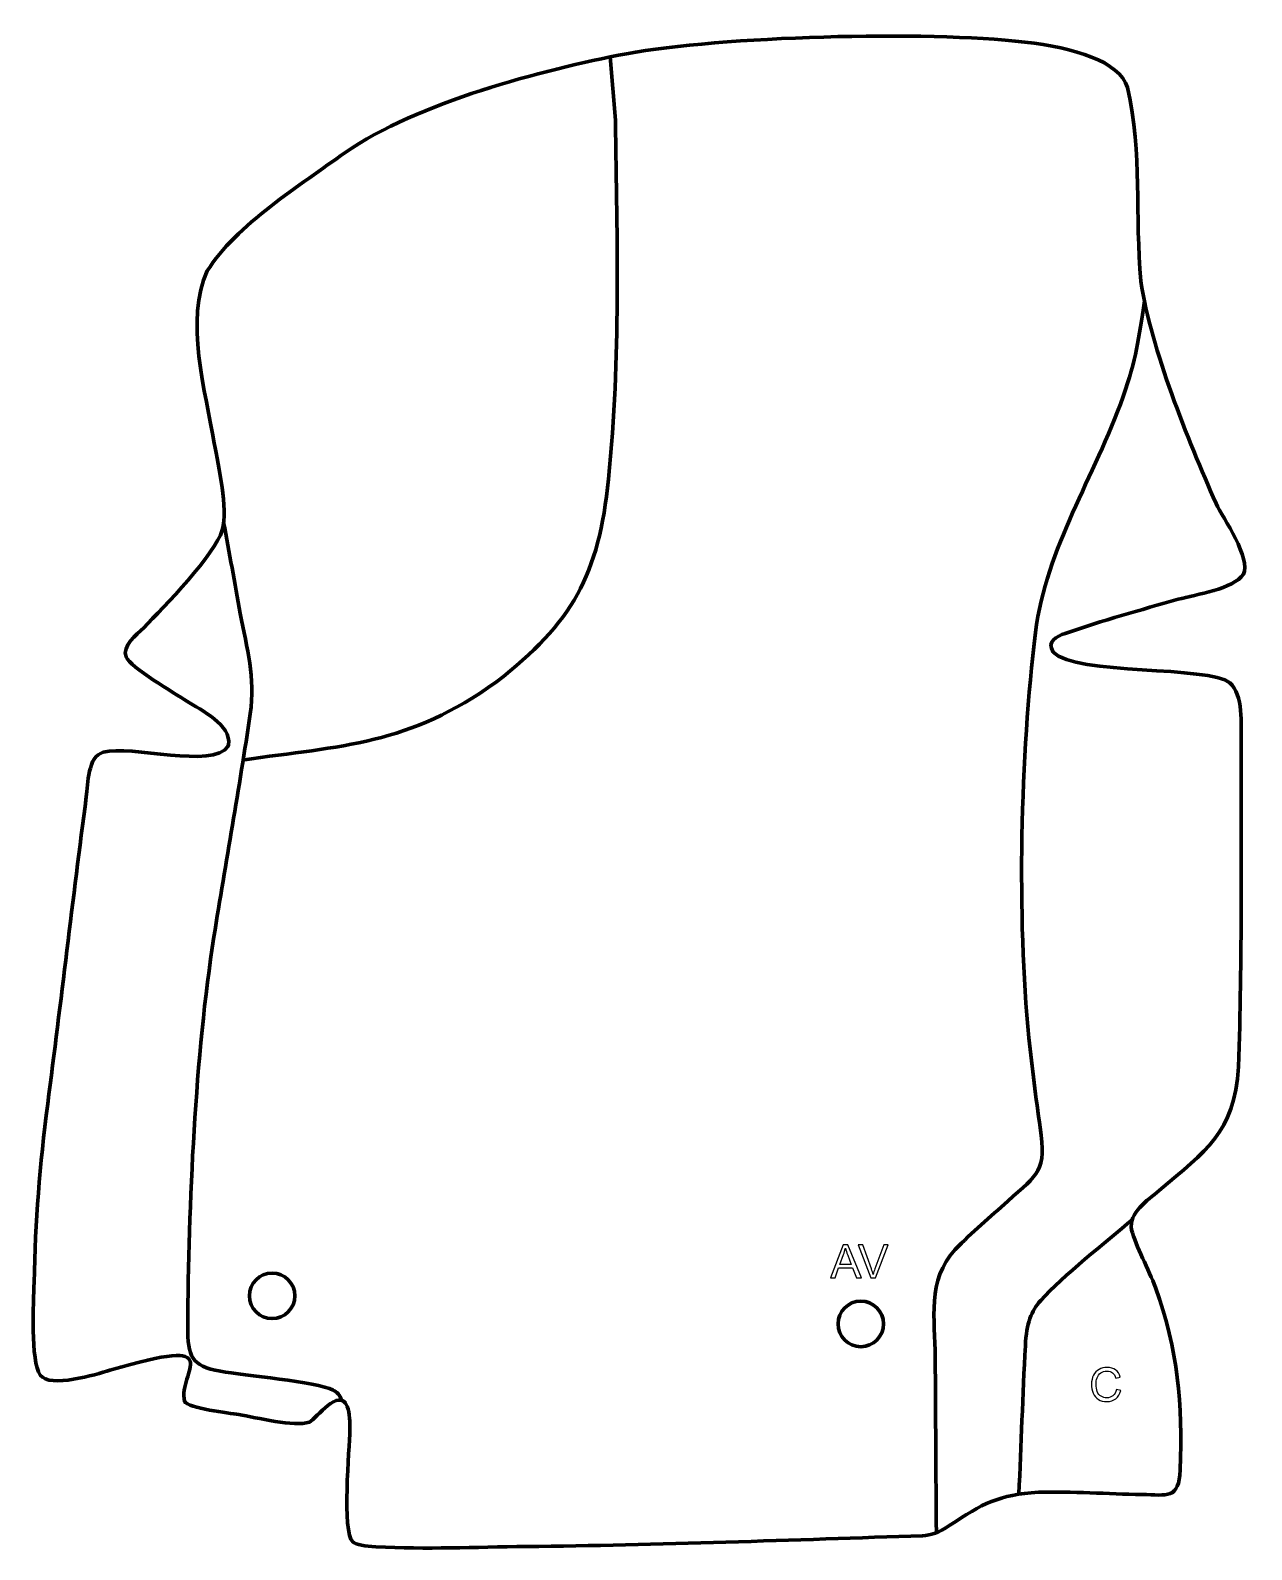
# Model space of a CAD drawing. Header units: millimetres. Extents: x 884 to 1555, y -84 to 750.
import ezdxf

# ---------------------------------------------------------------- set-up
doc = ezdxf.new("R2010")
doc.units = ezdxf.units.MM
doc.header["$MEASUREMENT"] = 0
doc.layers.add('layer 2', color=7, linetype='Continuous')
doc.layers.add('layer 3', color=7, linetype='Continuous')

msp = doc.modelspace()

# ---------------------------------------------------------------- linework, layer by layer
at = {"layer": 'layer 2', "color": 142, "lineweight": 200}
for centre in [(1016.469, 55.0703), (1339.9221, 39.6583)]:
    msp.add_ellipse(centre, major_axis=(0, 12.5), ratio=1, dxfattribs=at)
at = {"layer": 'layer 2', "color": 142, "lineweight": 158}
for points, knots in [([(1000.0315, 349.384), (1055.1828, 357.2351), (1091.5512, 357.6245), (1139.6844, 392.3254), (1139.6844, 392.3254), (1181.5104, 424.6538), (1196.0281, 451.1926), (1201.3115, 503.6715), (1201.3115, 503.6715), (1208.1608, 571.7037), (1205.9162, 632.9623), (1205.1513, 700.8185), (1205.1513, 700.8185), (1205.1513, 700.8185), (1202.2051, 735.5852), (1202.2051, 735.5852)], [0, 0, 0, 0, 0.2, 0.2, 0.2, 0.2, 0.4, 0.4, 0.4, 0.4, 0.6, 0.6, 0.6, 0.6, 1, 1, 1, 1]), ([(1495.7883, 601.4166), (1492.5646, 580.5577), (1491.2778, 569.5169), (1484.0619, 549.1318), (1484.0619, 549.1318), (1468.2139, 504.3602), (1442.026, 466.5623), (1435.9078, 419.4815), (1435.9078, 419.4815), (1427.6433, 352.6913), (1425.5923, 262.3958), (1432.3213, 196.7096), (1432.3213, 196.7096), (1434.0689, 180.245), (1436.1008, 163.8736), (1438.5207, 147.4936), (1438.5207, 147.4936), (1442.0434, 123.7919), (1437.5615, 121.9818), (1420.715, 107.148), (1420.715, 107.148), (1410.8812, 98.3096), (1401.0582, 89.9347), (1391.7285, 80.5148), (1391.7285, 80.5148), (1376.1162, 63.5685), (1380.6976, 42.202), (1380.8344, 21.2197), (1380.8344, 21.2197), (1380.9867, -10.8787), (1381.2257, -42.9767), (1381.4397, -75.0747)], [0, 0, 0, 0, 0.11111111, 0.11111111, 0.11111111, 0.11111111, 0.22222222, 0.22222222, 0.22222222, 0.22222222, 0.33333333, 0.33333333, 0.33333333, 0.33333333, 0.44444444, 0.44444444, 0.44444444, 0.44444444, 0.55555556, 0.55555556, 0.55555556, 0.55555556, 0.66666667, 0.66666667, 0.66666667, 0.66666667, 0.77777778, 0.77777778, 0.77777778, 0.77777778, 1, 1, 1, 1]), ([(1054.9487, -2.4671), (1053.6628, 0.6517), (1052.1162, 2.285), (1050.11, 3.2928), (1050.11, 3.2928), (1040.8047, 7.967), (1000.957, 11.4463), (988.068, 13.6267), (988.068, 13.6267), (971.7835, 16.4825), (970.213, 22.0722), (970.1382, 37.9609), (970.1382, 37.9609), (970.5117, 104.6559), (974.26, 187.6912), (984.5375, 252.3203), (984.5375, 252.3203), (991.0123, 293.0365), (998.4567, 334.0497), (1004.4472, 374.7561), (1004.4472, 374.7561), (1007.4378, 395.0777), (1002.6063, 410.3402), (999.0083, 429.9224), (999.0083, 429.9224), (996.005, 446.5851), (992.9369, 463.236), (989.8562, 479.8845)], [0, 0, 0, 0, 0.125, 0.125, 0.125, 0.125, 0.25, 0.25, 0.25, 0.25, 0.375, 0.375, 0.375, 0.375, 0.5, 0.5, 0.5, 0.5, 0.625, 0.625, 0.625, 0.625, 0.75, 0.75, 0.75, 0.75, 1, 1, 1, 1]), ([(1426.7902, -53.8946), (1428.0095, -26.8026), (1428.91, 0.5386), (1430.3525, 27.5827), (1430.3525, 27.5827), (1431.0364, 40.4033), (1433.6247, 46.719), (1438.7637, 52.463), (1438.7637, 52.463), (1451.1345, 66.2896), (1474.5161, 84.2377), (1489.142, 97.0951)], [0, 0, 0, 0, 0.25, 0.25, 0.25, 0.25, 0.5, 0.5, 0.5, 0.5, 1, 1, 1, 1])]:
    msp.add_open_spline(points, degree=3, knots=knots, dxfattribs=at)
at = {"layer": 'layer 2', "color": 142}
for points, knots in [([(1323.2153, 64.8948), (1323.2153, 64.8948), (1330.1918, 83.0812), (1330.1918, 83.0812), (1330.1918, 83.0812), (1330.1918, 83.0812), (1332.8377, 83.0812), (1332.8377, 83.0812), (1332.8377, 83.0812), (1332.8377, 83.0812), (1340.2418, 64.8948), (1340.2418, 64.8948), (1340.2418, 64.8948), (1340.2418, 64.8948), (1337.5028, 64.8948), (1337.5028, 64.8948), (1337.5028, 64.8948), (1337.5028, 64.8948), (1335.3988, 70.4066), (1335.3988, 70.4066), (1335.3988, 70.4066), (1335.3988, 70.4066), (1327.7407, 70.4066), (1327.7407, 70.4066), (1327.7407, 70.4066), (1327.7407, 70.4066), (1325.768, 64.8948), (1325.768, 64.8948), (1325.768, 64.8948), (1325.768, 64.8948), (1323.2153, 64.8948), (1323.2153, 64.8948)], [0, 0, 0, 0, 0.11111111, 0.11111111, 0.11111111, 0.11111111, 0.22222222, 0.22222222, 0.22222222, 0.22222222, 0.33333333, 0.33333333, 0.33333333, 0.33333333, 0.44444444, 0.44444444, 0.44444444, 0.44444444, 0.55555556, 0.55555556, 0.55555556, 0.55555556, 0.66666667, 0.66666667, 0.66666667, 0.66666667, 0.77777778, 0.77777778, 0.77777778, 0.77777778, 1, 1, 1, 1]), ([(1328.4477, 72.3624), (1328.4477, 72.3624), (1334.6453, 72.3624), (1334.6453, 72.3624), (1334.6453, 72.3624), (1334.6453, 72.3624), (1332.7488, 77.4043), (1332.7488, 77.4043), (1332.7488, 77.4043), (1332.1773, 78.9368), (1331.7455, 80.2025), (1331.4449, 81.2016), (1331.4449, 81.2016), (1331.1951, 80.0163), (1330.8607, 78.8521), (1330.4416, 77.7006), (1330.4416, 77.7006), (1330.4416, 77.7006), (1328.4477, 72.3624), (1328.4477, 72.3624)], [0, 0, 0, 0, 0.16666667, 0.16666667, 0.16666667, 0.16666667, 0.33333333, 0.33333333, 0.33333333, 0.33333333, 0.5, 0.5, 0.5, 0.5, 0.66666667, 0.66666667, 0.66666667, 0.66666667, 1, 1, 1, 1]), ([(1345.4488, 64.8948), (1345.4488, 64.8948), (1338.4215, 83.0812), (1338.4215, 83.0812), (1338.4215, 83.0812), (1338.4215, 83.0812), (1341.0292, 83.0812), (1341.0292, 83.0812), (1341.0292, 83.0812), (1341.0292, 83.0812), (1345.7536, 69.8647), (1345.7536, 69.8647), (1345.7536, 69.8647), (1346.1304, 68.8064), (1346.4521, 67.8158), (1346.7061, 66.8887), (1346.7061, 66.8887), (1346.9855, 67.8835), (1347.3115, 68.8741), (1347.684, 69.8647), (1347.684, 69.8647), (1347.684, 69.8647), (1352.5862, 83.0812), (1352.5862, 83.0812), (1352.5862, 83.0812), (1352.5862, 83.0812), (1355.0415, 83.0812), (1355.0415, 83.0812), (1355.0415, 83.0812), (1355.0415, 83.0812), (1347.9507, 64.8948), (1347.9507, 64.8948), (1347.9507, 64.8948), (1347.9507, 64.8948), (1345.4488, 64.8948), (1345.4488, 64.8948)], [0, 0, 0, 0, 0.1, 0.1, 0.1, 0.1, 0.2, 0.2, 0.2, 0.2, 0.3, 0.3, 0.3, 0.3, 0.4, 0.4, 0.4, 0.4, 0.5, 0.5, 0.5, 0.5, 0.6, 0.6, 0.6, 0.6, 0.7, 0.7, 0.7, 0.7, 0.8, 0.8, 0.8, 0.8, 1, 1, 1, 1]), ([(1480.3408, 3.6737), (1480.3408, 3.6737), (1482.7538, 3.0641), (1482.7538, 3.0641), (1482.7538, 3.0641), (1482.25, 1.0872), (1481.3441, -0.4157), (1480.036, -1.4528), (1480.036, -1.4528), (1478.7279, -2.49), (1477.1277, -3.0107), (1475.2354, -3.0107), (1475.2354, -3.0107), (1473.2796, -3.0107), (1471.6879, -2.6128), (1470.4602, -1.8127), (1470.4602, -1.8127), (1469.2325, -1.0168), (1468.3012, 0.1389), (1467.662, 1.6502), (1467.662, 1.6502), (1467.0227, 3.1657), (1466.701, 4.7871), (1466.701, 6.5228), (1466.701, 6.5228), (1466.701, 8.4151), (1467.0608, 10.0661), (1467.7847, 11.4758), (1467.7847, 11.4758), (1468.5086, 12.8855), (1469.5373, 13.9565), (1470.8708, 14.6889), (1470.8708, 14.6889), (1472.2043, 15.4212), (1473.6733, 15.7853), (1475.2735, 15.7853), (1475.2735, 15.7853), (1477.0938, 15.7853), (1478.6221, 15.3239), (1479.8582, 14.3968), (1479.8582, 14.3968), (1481.0986, 13.4697), (1481.9622, 12.17), (1482.449, 10.4936), (1482.449, 10.4936), (1482.449, 10.4936), (1480.0868, 9.9348), (1480.0868, 9.9348), (1480.0868, 9.9348), (1479.6677, 11.2556), (1479.0539, 12.2208), (1478.2538, 12.822), (1478.2538, 12.822), (1477.4537, 13.4273), (1476.4461, 13.7279), (1475.2312, 13.7279), (1475.2312, 13.7279), (1473.8384, 13.7279), (1472.67, 13.3935), (1471.7344, 12.7246), (1471.7344, 12.7246), (1470.7989, 12.0557), (1470.1385, 11.154), (1469.7617, 10.028), (1469.7617, 10.028), (1469.3807, 8.8977), (1469.1902, 7.7335), (1469.1902, 6.5355), (1469.1902, 6.5355), (1469.1902, 4.9903), (1469.4146, 3.6399), (1469.8633, 2.4884), (1469.8633, 2.4884), (1470.312, 1.3327), (1471.0105, 0.4733), (1471.9588, -0.0982), (1471.9588, -0.0982), (1472.9071, -0.6697), (1473.9315, -0.9533), (1475.0364, -0.9533), (1475.0364, -0.9533), (1476.3826, -0.9533), (1477.5172, -0.5638), (1478.4485, 0.2109), (1478.4485, 0.2109), (1479.3798, 0.9898), (1480.0106, 2.1413), (1480.3408, 3.6737)], [0, 0, 0, 0, 0.04347826, 0.04347826, 0.04347826, 0.04347826, 0.08695652, 0.08695652, 0.08695652, 0.08695652, 0.13043478, 0.13043478, 0.13043478, 0.13043478, 0.17391304, 0.17391304, 0.17391304, 0.17391304, 0.2173913, 0.2173913, 0.2173913, 0.2173913, 0.26086957, 0.26086957, 0.26086957, 0.26086957, 0.30434783, 0.30434783, 0.30434783, 0.30434783, 0.34782609, 0.34782609, 0.34782609, 0.34782609, 0.39130435, 0.39130435, 0.39130435, 0.39130435, 0.43478261, 0.43478261, 0.43478261, 0.43478261, 0.47826087, 0.47826087, 0.47826087, 0.47826087, 0.52173913, 0.52173913, 0.52173913, 0.52173913, 0.56521739, 0.56521739, 0.56521739, 0.56521739, 0.60869565, 0.60869565, 0.60869565, 0.60869565, 0.65217391, 0.65217391, 0.65217391, 0.65217391, 0.69565217, 0.69565217, 0.69565217, 0.69565217, 0.73913043, 0.73913043, 0.73913043, 0.73913043, 0.7826087, 0.7826087, 0.7826087, 0.7826087, 0.82608696, 0.82608696, 0.82608696, 0.82608696, 0.86956522, 0.86956522, 0.86956522, 0.86956522, 0.91304348, 0.91304348, 0.91304348, 0.91304348, 1, 1, 1, 1])]:
    msp.add_open_spline(points, degree=3, knots=knots, dxfattribs=at)
at = {"layer": 'layer 3', "color": 242, "lineweight": 158}
msp.add_open_spline([(1373.8534, -76.6866), (1378.4566, -76.4283), (1382.5279, -75.2422), (1388.8918, -70.9564), (1388.8918, -70.9564), (1406.4914, -59.1037), (1415.8102, -54.0978), (1437.5649, -52.7954), (1437.5649, -52.7954), (1455.7015, -52.2785), (1475.8562, -53.7773), (1494.2725, -54.0734), (1494.2725, -54.0734), (1508.4913, -54.2588), (1514.7622, -56.8), (1515.3726, -40.558), (1515.3726, -40.558), (1516.7437, -4.0759), (1514.3397, 25.0175), (1501.9141, 59.6382), (1501.9141, 59.6382), (1498.3328, 69.3089), (1490.7836, 82.5075), (1488.7519, 91.3384), (1488.7519, 91.3384), (1486.9651, 100.7603), (1497.3646, 107.5098), (1503.911, 112.9189), (1503.911, 112.9189), (1529.9127, 135.2647), (1544.8862, 143.924), (1547.475, 180.8571), (1547.475, 180.8571), (1549.5012, 239.9419), (1548.8241, 300.3135), (1548.8385, 359.506), (1548.8385, 359.506), (1548.891, 368.4523), (1550.1095, 385.5091), (1542.7497, 391.7442), (1542.7497, 391.7442), (1531.3319, 401.4169), (1457.8019, 395.7186), (1445.6789, 408.7139), (1445.6789, 408.7139), (1441.8213, 414.6567), (1447.6303, 417.3666), (1452.2293, 418.9576), (1452.2293, 418.9576), (1472.7137, 426.0042), (1493.5078, 431.824), (1514.3537, 437.6754), (1514.3537, 437.6754), (1524.2047, 440.4027), (1544.7107, 443.2384), (1550.1423, 451.4802), (1550.1423, 451.4802), (1554.6672, 459.8619), (1539.0619, 482.1758), (1535.0958, 490.3606), (1535.0958, 490.3606), (1519.5164, 525.866), (1499.5031, 574.3788), (1493.8294, 612.3594), (1493.8294, 612.3594), (1490.4767, 648.7824), (1494.6694, 682.0452), (1486.5207, 718.7803), (1486.5207, 718.7803), (1481.6422, 733.4625), (1457.4807, 740.5066), (1430.0242, 743.7578), (1430.0242, 743.7578), (1375.7149, 750.1886), (1262.6382, 746.8771), (1211.2445, 737.3826), (1211.2445, 737.3826), (1164.103, 728.3015), (1096.8477, 710.7596), (1056.4226, 683.0105), (1056.4226, 683.0105), (1032.7228, 665.7646), (996.1344, 642.8061), (980.8704, 618.0832), (980.8704, 618.0832), (968.3007, 592.1236), (979.9654, 550.8312), (984.7236, 523.394), (984.7236, 523.394), (986.9126, 510.2199), (992.5487, 487.9267), (989.0249, 475.6202), (989.0249, 475.6202), (985.2794, 462.5391), (957.1163, 433.3539), (945.9406, 422.1035), (945.9406, 422.1035), (941.9205, 418.0564), (933.8722, 412.0711), (936.2668, 406.0231), (936.2668, 406.0231), (938.4227, 400.5779), (963.2906, 385.7456), (969.5689, 381.7677), (969.5689, 381.7677), (977.4601, 376.7471), (994.214, 368.7458), (992.5874, 357.671), (992.5874, 357.671), (992.5874, 357.671), (992.1903, 356.8273), (992.1903, 356.8273), (992.1903, 356.8273), (984.0503, 344.3226), (938.8402, 357.9424), (923.728, 353.6341), (923.728, 353.6341), (914.9872, 351.1422), (915.3512, 336.4615), (914.3818, 329.1328), (914.3818, 329.1328), (906.9474, 272.9279), (900.4843, 216.7037), (893.2048, 160.5074), (893.2048, 160.5074), (888.8096, 126.6292), (886.4617, 96.4779), (885.684, 62.315), (885.684, 62.315), (885.4182, 51.8485), (883.6631, 19.1966), (889.0402, 11.5553), (889.0402, 11.5553), (894.307, 4.0707), (919.8886, 11.9673), (927.3018, 14.1637), (927.3018, 14.1637), (994.2364, 33.9958), (964.4405, 13.2893), (968.351, -2.8777), (968.351, -2.8777), (970.3388, -6.7429), (993.0679, -9.3668), (998.1174, -10.1587), (998.1174, -10.1587), (1007.9317, -11.7864), (1028.613, -16.9954), (1036.9844, -14.3363), (1036.9844, -14.3363), (1041.0951, -12.1399), (1052.8689, 5.0547), (1057.7918, -5.64), (1057.7918, -5.64), (1059.2584, -9.3647), (1059.2548, -14.7145), (1059.2591, -18.6848), (1059.2591, -18.6848), (1058.911, -28.6682), (1054.76, -74.8111), (1060.828, -80.073), (1060.828, -80.073), (1062.6322, -81.6375), (1067.6259, -82.391), (1073.483, -82.7227), (1073.483, -82.7227), (1101.678, -84.3197), (1127.0085, -82.8846), (1156.4297, -82.5959), (1156.4297, -82.5959), (1227.5414, -81.8982), (1304.6169, -78.9299), (1373.8534, -76.6866)], degree=3, knots=[0, 0, 0, 0, 0.02272727, 0.02272727, 0.02272727, 0.02272727, 0.04545455, 0.04545455, 0.04545455, 0.04545455, 0.06818182, 0.06818182, 0.06818182, 0.06818182, 0.09090909, 0.09090909, 0.09090909, 0.09090909, 0.11363636, 0.11363636, 0.11363636, 0.11363636, 0.13636364, 0.13636364, 0.13636364, 0.13636364, 0.15909091, 0.15909091, 0.15909091, 0.15909091, 0.18181818, 0.18181818, 0.18181818, 0.18181818, 0.20454545, 0.20454545, 0.20454545, 0.20454545, 0.22727273, 0.22727273, 0.22727273, 0.22727273, 0.25, 0.25, 0.25, 0.25, 0.27272727, 0.27272727, 0.27272727, 0.27272727, 0.29545455, 0.29545455, 0.29545455, 0.29545455, 0.31818182, 0.31818182, 0.31818182, 0.31818182, 0.34090909, 0.34090909, 0.34090909, 0.34090909, 0.36363636, 0.36363636, 0.36363636, 0.36363636, 0.38636364, 0.38636364, 0.38636364, 0.38636364, 0.40909091, 0.40909091, 0.40909091, 0.40909091, 0.43181818, 0.43181818, 0.43181818, 0.43181818, 0.45454545, 0.45454545, 0.45454545, 0.45454545, 0.47727273, 0.47727273, 0.47727273, 0.47727273, 0.5, 0.5, 0.5, 0.5, 0.52272727, 0.52272727, 0.52272727, 0.52272727, 0.54545455, 0.54545455, 0.54545455, 0.54545455, 0.56818182, 0.56818182, 0.56818182, 0.56818182, 0.59090909, 0.59090909, 0.59090909, 0.59090909, 0.61363636, 0.61363636, 0.61363636, 0.61363636, 0.63636364, 0.63636364, 0.63636364, 0.63636364, 0.65909091, 0.65909091, 0.65909091, 0.65909091, 0.68181818, 0.68181818, 0.68181818, 0.68181818, 0.70454545, 0.70454545, 0.70454545, 0.70454545, 0.72727273, 0.72727273, 0.72727273, 0.72727273, 0.75, 0.75, 0.75, 0.75, 0.77272727, 0.77272727, 0.77272727, 0.77272727, 0.79545455, 0.79545455, 0.79545455, 0.79545455, 0.81818182, 0.81818182, 0.81818182, 0.81818182, 0.84090909, 0.84090909, 0.84090909, 0.84090909, 0.86363636, 0.86363636, 0.86363636, 0.86363636, 0.88636364, 0.88636364, 0.88636364, 0.88636364, 0.90909091, 0.90909091, 0.90909091, 0.90909091, 0.93181818, 0.93181818, 0.93181818, 0.93181818, 0.95454545, 0.95454545, 0.95454545, 0.95454545, 1, 1, 1, 1], dxfattribs=at)

doc.saveas('drawing.dxf')
